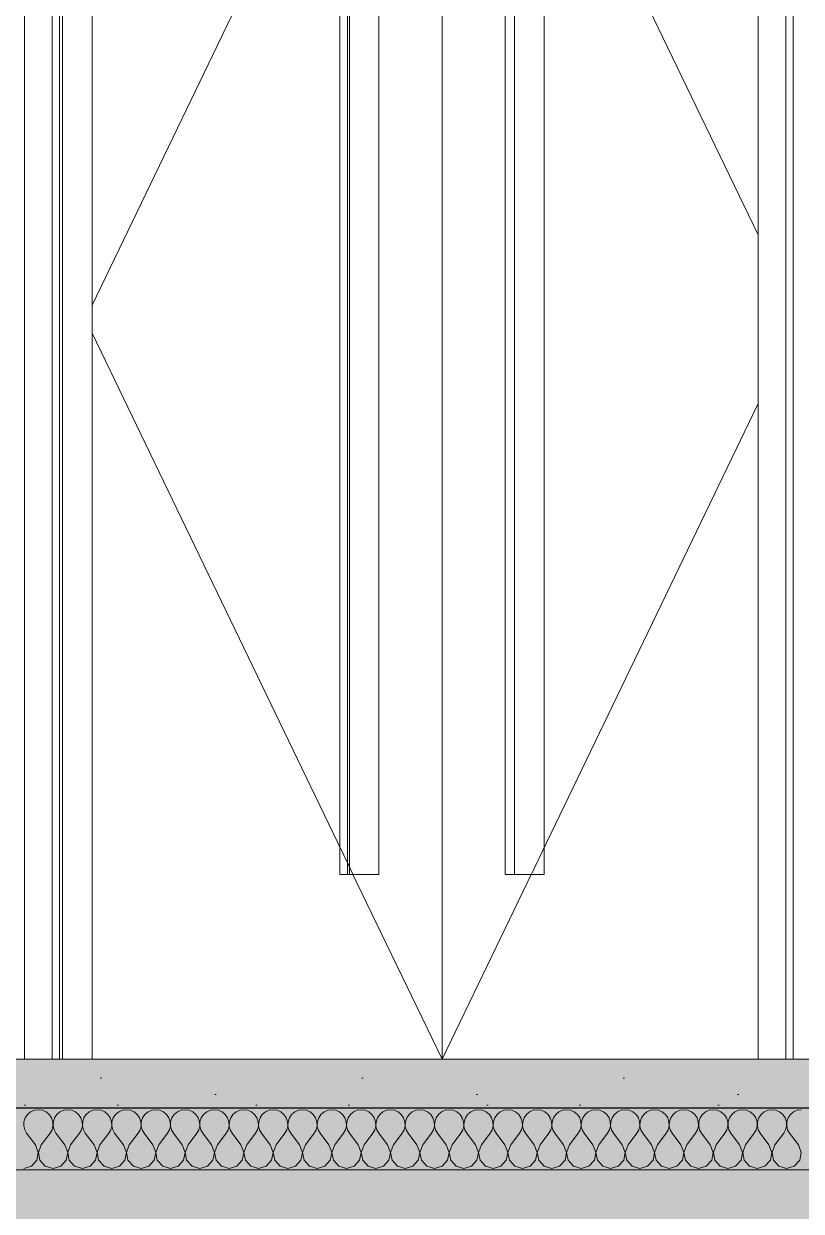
# Model space of a CAD drawing. Header units: millimetres. Extents: x -46169 to 153589, y -86316 to 18123.
# Drawn here: x 144049 to 145311, y -83166 to -81240 of the extents above; entities that cross this region are included whole.
import ezdxf

# ---------------------------------------------------------------- set-up
doc = ezdxf.new("R2010")
doc.units = ezdxf.units.MM
doc.header["$MEASUREMENT"] = 0
doc.linetypes.add('Dashed', pattern=[2822.222233, 1411.111116, -1411.111116])
doc.linetypes.add('Wipeout_Contour', pattern=[1000, 0, -1000])
for name, color, linetype, lineweight, true_color in [('0_Pen_No__105', 7, 'Continuous', 15, 0xa6a6a6), ('ArchiCAD Doors_Pen_No__63', 7, 'Continuous', 20, 0x606060), ('New_A-20-M_Floor_Slab_Pen_No__107', 7, 'Continuous', 15, 0xa6a6a6), ('New_A-20-M_Floor_Slab_Pen_No__109', 7, 'Continuous', 15, 0xa6a6a6), ('New_A-20-M_Floor_Slab_Pen_No__162', 7, 'Continuous', 0, 0xe47200)]:
    doc.layers.add(name, color=color, linetype=linetype, lineweight=lineweight, true_color=true_color)
for name, color, linetype, lineweight in [('A-95-P_Drawing_Pen_No__1', 7, 'Continuous', 13), ('A-95-P_Drawing_Pen_No__84', 8, 'Continuous', 20), ('ArchiCAD Doors_Pen_No__3', 7, 'Continuous', 18), ('New_A-20-M_Floor_Slab_Pen_No__1', 7, 'Continuous', 13)]:
    doc.layers.add(name, color=color, linetype=linetype, lineweight=lineweight)
doc.layers.add('ArchiCAD Doors', color=7, linetype='Continuous')
doc.layers.add('New_A-20-M_Floor_Slab', color=7, linetype='Continuous')

# ---------------------------------------------------------------- blocks, each defined once
blk = doc.blocks.new('*X95', base_point=(96051.2, -82919.8))
at = {"layer": 'New_A-20-M_Floor_Slab_Pen_No__107', "linetype": 'Continuous'}
for p, q in [((144055.4, -83009.4), (144051.6, -83014.8)), ((144060.4, -83005.2), (144055.4, -83009.4)), ((144066.4, -83002.5), (144060.4, -83005.2)), ((144072.9, -83001.6), (144066.4, -83002.5)), ((144079.4, -83002.5), (144072.9, -83001.6)), ((144085.4, -83005.2), (144079.4, -83002.5)), ((144090.5, -83009.4), (144085.4, -83005.2)), ((144094.2, -83014.8), (144090.5, -83009.4)), ((144103, -83009.4), (144099.3, -83014.8)), ((144108, -83005.2), (144103, -83009.4)), ((144114, -83002.5), (144108, -83005.2)), ((144120.5, -83001.6), (144114, -83002.5)), ((144127.1, -83002.5), (144120.5, -83001.6)), ((144133.1, -83005.2), (144127.1, -83002.5)), ((144138.1, -83009.4), (144133.1, -83005.2)), ((144141.8, -83014.8), (144138.1, -83009.4)), ((144150.6, -83009.4), (144146.9, -83014.8)), ((144155.6, -83005.2), (144150.6, -83009.4)), ((144161.7, -83002.5), (144155.6, -83005.2)), ((144168.2, -83001.6), (144161.7, -83002.5)), ((144174.7, -83002.5), (144168.2, -83001.6)), ((144180.7, -83005.2), (144174.7, -83002.5)), ((144185.7, -83009.4), (144180.7, -83005.2)), ((144189.5, -83014.8), (144185.7, -83009.4)), ((144198.2, -83009.4), (144194.5, -83014.8)), ((144203.3, -83005.2), (144198.2, -83009.4)), ((144209.3, -83002.5), (144203.3, -83005.2)), ((144215.8, -83001.6), (144209.3, -83002.5)), ((144222.3, -83002.5), (144215.8, -83001.6)), ((144228.3, -83005.2), (144222.3, -83002.5)), ((144233.4, -83009.4), (144228.3, -83005.2)), ((144237.1, -83014.8), (144233.4, -83009.4)), ((144245.8, -83009.4), (144242.1, -83014.8)), ((144250.9, -83005.2), (144245.8, -83009.4)), ((144256.9, -83002.5), (144250.9, -83005.2)), ((144263.4, -83001.6), (144256.9, -83002.5)), ((144269.9, -83002.5), (144263.4, -83001.6)), ((144275.9, -83005.2), (144269.9, -83002.5)), ((144281, -83009.4), (144275.9, -83005.2)), ((144284.7, -83014.8), (144281, -83009.4)), ((144293.4, -83009.4), (144289.7, -83014.8)), ((144298.5, -83005.2), (144293.4, -83009.4)), ((144304.5, -83002.5), (144298.5, -83005.2)), ((144311, -83001.6), (144304.5, -83002.5)), ((144317.5, -83002.5), (144311, -83001.6)), ((144323.5, -83005.2), (144317.5, -83002.5)), ((144328.6, -83009.4), (144323.5, -83005.2)), ((144332.3, -83014.8), (144328.6, -83009.4)), ((144341.1, -83009.4), (144337.3, -83014.8)), ((144346.1, -83005.2), (144341.1, -83009.4)), ((144352.1, -83002.5), (144346.1, -83005.2)), ((144358.6, -83001.6), (144352.1, -83002.5)), ((144365.1, -83002.5), (144358.6, -83001.6)), ((144371.2, -83005.2), (144365.1, -83002.5)), ((144376.2, -83009.4), (144371.2, -83005.2)), ((144379.9, -83014.8), (144376.2, -83009.4)), ((144388.7, -83009.4), (144385, -83014.8)), ((144393.7, -83005.2), (144388.7, -83009.4)), ((144399.8, -83002.5), (144393.7, -83005.2)), ((144406.3, -83001.6), (144399.8, -83002.5)), ((144412.8, -83002.5), (144406.3, -83001.6)), ((144418.8, -83005.2), (144412.8, -83002.5)), ((144423.8, -83009.4), (144418.8, -83005.2)), ((144427.6, -83014.8), (144423.8, -83009.4)), ((144436.3, -83009.4), (144432.6, -83014.8)), ((144441.4, -83005.2), (144436.3, -83009.4)), ((144447.4, -83002.5), (144441.4, -83005.2)), ((144453.9, -83001.6), (144447.4, -83002.5)), ((144460.4, -83002.5), (144453.9, -83001.6)), ((144466.4, -83005.2), (144460.4, -83002.5)), ((144471.5, -83009.4), (144466.4, -83005.2)), ((144475.2, -83014.8), (144471.5, -83009.4)), ((144483.9, -83009.4), (144480.2, -83014.8)), ((144489, -83005.2), (144483.9, -83009.4)), ((144495, -83002.5), (144489, -83005.2)), ((144501.5, -83001.6), (144495, -83002.5)), ((144508, -83002.5), (144501.5, -83001.6)), ((144514, -83005.2), (144508, -83002.5)), ((144519.1, -83009.4), (144514, -83005.2)), ((144522.8, -83014.8), (144519.1, -83009.4)), ((144531.5, -83009.4), (144527.8, -83014.8)), ((144536.6, -83005.2), (144531.5, -83009.4)), ((144542.6, -83002.5), (144536.6, -83005.2)), ((144549.1, -83001.6), (144542.6, -83002.5)), ((144555.6, -83002.5), (144549.1, -83001.6)), ((144561.6, -83005.2), (144555.6, -83002.5)), ((144566.7, -83009.4), (144561.6, -83005.2)), ((144570.4, -83014.8), (144566.7, -83009.4)), ((144579.2, -83009.4), (144575.4, -83014.8)), ((144584.2, -83005.2), (144579.2, -83009.4)), ((144590.2, -83002.5), (144584.2, -83005.2)), ((144596.7, -83001.6), (144590.2, -83002.5)), ((144603.2, -83002.5), (144596.7, -83001.6)), ((144609.3, -83005.2), (144603.2, -83002.5)), ((144614.3, -83009.4), (144609.3, -83005.2)), ((144618, -83014.8), (144614.3, -83009.4)), ((144626.8, -83009.4), (144623.1, -83014.8)), ((144631.8, -83005.2), (144626.8, -83009.4)), ((144637.9, -83002.5), (144631.8, -83005.2)), ((144644.4, -83001.6), (144637.9, -83002.5)), ((144650.9, -83002.5), (144644.4, -83001.6)), ((144656.9, -83005.2), (144650.9, -83002.5)), ((144661.9, -83009.4), (144656.9, -83005.2)), ((144665.7, -83014.8), (144661.9, -83009.4)), ((144674.4, -83009.4), (144670.7, -83014.8)), ((144679.5, -83005.2), (144674.4, -83009.4)), ((144685.5, -83002.5), (144679.5, -83005.2)), ((144692, -83001.6), (144685.5, -83002.5)), ((144698.5, -83002.5), (144692, -83001.6)), ((144704.5, -83005.2), (144698.5, -83002.5)), ((144709.6, -83009.4), (144704.5, -83005.2)), ((144713.3, -83014.8), (144709.6, -83009.4)), ((144722, -83009.4), (144718.3, -83014.8)), ((144727.1, -83005.2), (144722, -83009.4)), ((144733.1, -83002.5), (144727.1, -83005.2)), ((144739.6, -83001.6), (144733.1, -83002.5)), ((144746.1, -83002.5), (144739.6, -83001.6)), ((144752.1, -83005.2), (144746.1, -83002.5)), ((144757.2, -83009.4), (144752.1, -83005.2)), ((144760.9, -83014.8), (144757.2, -83009.4)), ((144769.6, -83009.4), (144765.9, -83014.8)), ((144774.7, -83005.2), (144769.6, -83009.4)), ((144780.7, -83002.5), (144774.7, -83005.2)), ((144787.2, -83001.6), (144780.7, -83002.5)), ((144793.7, -83002.5), (144787.2, -83001.6)), ((144799.7, -83005.2), (144793.7, -83002.5)), ((144804.8, -83009.4), (144799.7, -83005.2)), ((144808.5, -83014.8), (144804.8, -83009.4)), ((144817.3, -83009.4), (144813.5, -83014.8)), ((144822.3, -83005.2), (144817.3, -83009.4)), ((144828.3, -83002.5), (144822.3, -83005.2)), ((144834.8, -83001.6), (144828.3, -83002.5)), ((144841.3, -83002.5), (144834.8, -83001.6)), ((144847.4, -83005.2), (144841.3, -83002.5)), ((144852.4, -83009.4), (144847.4, -83005.2)), ((144856.1, -83014.8), (144852.4, -83009.4)), ((144864.9, -83009.4), (144861.2, -83014.8)), ((144869.9, -83005.2), (144864.9, -83009.4)), ((144875.9, -83002.5), (144869.9, -83005.2)), ((144882.5, -83001.6), (144875.9, -83002.5)), ((144889, -83002.5), (144882.5, -83001.6)), ((144895, -83005.2), (144889, -83002.5)), ((144900, -83009.4), (144895, -83005.2)), ((144903.7, -83014.8), (144900, -83009.4)), ((144912.5, -83009.4), (144908.8, -83014.8)), ((144917.6, -83005.2), (144912.5, -83009.4)), ((144923.6, -83002.5), (144917.6, -83005.2)), ((144930.1, -83001.6), (144923.6, -83002.5)), ((144936.6, -83002.5), (144930.1, -83001.6)), ((144942.6, -83005.2), (144936.6, -83002.5)), ((144947.6, -83009.4), (144942.6, -83005.2)), ((144951.4, -83014.8), (144947.6, -83009.4)), ((144960.1, -83009.4), (144956.4, -83014.8)), ((144965.2, -83005.2), (144960.1, -83009.4)), ((144971.2, -83002.5), (144965.2, -83005.2)), ((144977.7, -83001.6), (144971.2, -83002.5)), ((144984.2, -83002.5), (144977.7, -83001.6)), ((144990.2, -83005.2), (144984.2, -83002.5)), ((144995.3, -83009.4), (144990.2, -83005.2)), ((144999, -83014.8), (144995.3, -83009.4)), ((145007.7, -83009.4), (145004, -83014.8)), ((145012.8, -83005.2), (145007.7, -83009.4)), ((145018.8, -83002.5), (145012.8, -83005.2)), ((145025.3, -83001.6), (145018.8, -83002.5)), ((145031.8, -83002.5), (145025.3, -83001.6)), ((145037.8, -83005.2), (145031.8, -83002.5)), ((145042.9, -83009.4), (145037.8, -83005.2)), ((145046.6, -83014.8), (145042.9, -83009.4)), ((145055.4, -83009.4), (145051.6, -83014.8)), ((145060.4, -83005.2), (145055.4, -83009.4)), ((145066.4, -83002.5), (145060.4, -83005.2)), ((145072.9, -83001.6), (145066.4, -83002.5)), ((145079.4, -83002.5), (145072.9, -83001.6)), ((145085.4, -83005.2), (145079.4, -83002.5)), ((145090.5, -83009.4), (145085.4, -83005.2)), ((145094.2, -83014.8), (145090.5, -83009.4)), ((145103, -83009.4), (145099.3, -83014.8)), ((145108, -83005.2), (145103, -83009.4)), ((145114, -83002.5), (145108, -83005.2)), ((145120.5, -83001.6), (145114, -83002.5)), ((145127.1, -83002.5), (145120.5, -83001.6)), ((145133.1, -83005.2), (145127.1, -83002.5)), ((145138.1, -83009.4), (145133.1, -83005.2)), ((145141.8, -83014.8), (145138.1, -83009.4)), ((145150.6, -83009.4), (145146.9, -83014.8)), ((145155.6, -83005.2), (145150.6, -83009.4)), ((145161.7, -83002.5), (145155.6, -83005.2)), ((145168.2, -83001.6), (145161.7, -83002.5)), ((145174.7, -83002.5), (145168.2, -83001.6)), ((145180.7, -83005.2), (145174.7, -83002.5)), ((145185.7, -83009.4), (145180.7, -83005.2)), ((145189.5, -83014.8), (145185.7, -83009.4)), ((145198.2, -83009.4), (145194.5, -83014.8)), ((145203.3, -83005.2), (145198.2, -83009.4)), ((145209.3, -83002.5), (145203.3, -83005.2)), ((145215.8, -83001.6), (145209.3, -83002.5)), ((145222.3, -83002.5), (145215.8, -83001.6)), ((145228.3, -83005.2), (145222.3, -83002.5)), ((145233.4, -83009.4), (145228.3, -83005.2)), ((145237.1, -83014.8), (145233.4, -83009.4)), ((145245.8, -83009.4), (145242.1, -83014.8)), ((145250.9, -83005.2), (145245.8, -83009.4)), ((145256.9, -83002.5), (145250.9, -83005.2)), ((145263.4, -83001.6), (145256.9, -83002.5)), ((145269.9, -83002.5), (145263.4, -83001.6)), ((145275.9, -83005.2), (145269.9, -83002.5)), ((145281, -83009.4), (145275.9, -83005.2)), ((145284.7, -83014.8), (145281, -83009.4)), ((145293.4, -83009.4), (145289.7, -83014.8)), ((145298.5, -83005.2), (145293.4, -83009.4)), ((145304.5, -83002.5), (145298.5, -83005.2)), ((145311, -83001.6), (145304.5, -83002.5)), ((144049.5, -83021), (144049.2, -83027.6)), ((144049.2, -83027.6), (144050.7, -83034)), ((144051.6, -83014.8), (144049.5, -83021)), ((144096.3, -83021), (144094.2, -83014.8)), ((144095.2, -83034), (144096.6, -83027.6)), ((144096.6, -83027.6), (144096.3, -83021)), ((144097.2, -83021), (144096.8, -83027.6)), ((144096.8, -83027.6), (144098.3, -83034)), ((144099.3, -83014.8), (144097.2, -83021)), ((144143.9, -83021), (144141.8, -83014.8)), ((144142.8, -83034), (144144.3, -83027.6)), ((144144.3, -83027.6), (144143.9, -83021)), ((144144.8, -83021), (144144.5, -83027.6)), ((144144.5, -83027.6), (144145.9, -83034)), ((144146.9, -83014.8), (144144.8, -83021)), ((144191.6, -83021), (144189.5, -83014.8)), ((144190.4, -83034), (144191.9, -83027.6)), ((144191.9, -83027.6), (144191.6, -83021)), ((144192.4, -83021), (144192.1, -83027.6)), ((144192.1, -83027.6), (144193.6, -83034)), ((144194.5, -83014.8), (144192.4, -83021)), ((144239.2, -83021), (144237.1, -83014.8)), ((144238, -83034), (144239.5, -83027.6)), ((144239.5, -83027.6), (144239.2, -83021)), ((144240, -83021), (144239.7, -83027.6)), ((144239.7, -83027.6), (144241.2, -83034)), ((144242.1, -83014.8), (144240, -83021)), ((144286.8, -83021), (144284.7, -83014.8)), ((144285.6, -83034), (144287.1, -83027.6)), ((144287.1, -83027.6), (144286.8, -83021)), ((144287.6, -83021), (144287.3, -83027.6)), ((144287.3, -83027.6), (144288.8, -83034)), ((144289.7, -83014.8), (144287.6, -83021)), ((144334.4, -83021), (144332.3, -83014.8)), ((144333.3, -83034), (144334.7, -83027.6)), ((144334.7, -83027.6), (144334.4, -83021)), ((144335.2, -83021), (144334.9, -83027.6)), ((144334.9, -83027.6), (144336.4, -83034)), ((144337.3, -83014.8), (144335.2, -83021)), ((144382, -83021), (144379.9, -83014.8)), ((144380.9, -83034), (144382.4, -83027.6)), ((144382.4, -83027.6), (144382, -83021)), ((144382.9, -83021), (144382.5, -83027.6)), ((144382.5, -83027.6), (144384, -83034)), ((144385, -83014.8), (144382.9, -83021)), ((144429.7, -83021), (144427.6, -83014.8)), ((144428.5, -83034), (144430, -83027.6)), ((144430, -83027.6), (144429.7, -83021)), ((144430.5, -83021), (144430.2, -83027.6)), ((144430.2, -83027.6), (144431.7, -83034)), ((144432.6, -83014.8), (144430.5, -83021)), ((144477.3, -83021), (144475.2, -83014.8)), ((144476.1, -83034), (144477.6, -83027.6)), ((144477.6, -83027.6), (144477.3, -83021)), ((144478.1, -83021), (144477.8, -83027.6)), ((144477.8, -83027.6), (144479.3, -83034)), ((144480.2, -83014.8), (144478.1, -83021)), ((144524.9, -83021), (144522.8, -83014.8)), ((144523.7, -83034), (144525.2, -83027.6)), ((144525.2, -83027.6), (144524.9, -83021)), ((144525.7, -83021), (144525.4, -83027.6)), ((144525.4, -83027.6), (144526.9, -83034)), ((144527.8, -83014.8), (144525.7, -83021)), ((144572.5, -83021), (144570.4, -83014.8)), ((144571.3, -83034), (144572.8, -83027.6)), ((144572.8, -83027.6), (144572.5, -83021)), ((144573.3, -83021), (144573, -83027.6)), ((144573, -83027.6), (144574.5, -83034)), ((144575.4, -83014.8), (144573.3, -83021)), ((144620.1, -83021), (144618, -83014.8)), ((144619, -83034), (144620.5, -83027.6)), ((144620.5, -83027.6), (144620.1, -83021)), ((144621, -83021), (144620.6, -83027.6)), ((144620.6, -83027.6), (144622.1, -83034)), ((144623.1, -83014.8), (144621, -83021)), ((144667.8, -83021), (144665.7, -83014.8)), ((144666.6, -83034), (144668.1, -83027.6)), ((144668.1, -83027.6), (144667.8, -83021)), ((144668.6, -83021), (144668.3, -83027.6)), ((144668.3, -83027.6), (144669.8, -83034)), ((144670.7, -83014.8), (144668.6, -83021)), ((144715.4, -83021), (144713.3, -83014.8)), ((144714.2, -83034), (144715.7, -83027.6)), ((144715.7, -83027.6), (144715.4, -83021)), ((144716.2, -83021), (144715.9, -83027.6)), ((144715.9, -83027.6), (144717.4, -83034)), ((144718.3, -83014.8), (144716.2, -83021)), ((144763, -83021), (144760.9, -83014.8)), ((144761.8, -83034), (144763.3, -83027.6)), ((144763.3, -83027.6), (144763, -83021)), ((144763.8, -83021), (144763.5, -83027.6)), ((144763.5, -83027.6), (144765, -83034)), ((144765.9, -83014.8), (144763.8, -83021)), ((144810.6, -83021), (144808.5, -83014.8)), ((144809.4, -83034), (144810.9, -83027.6)), ((144810.9, -83027.6), (144810.6, -83021)), ((144811.4, -83021), (144811.1, -83027.6)), ((144811.1, -83027.6), (144812.6, -83034)), ((144813.5, -83014.8), (144811.4, -83021)), ((144858.2, -83021), (144856.1, -83014.8)), ((144857.1, -83034), (144858.5, -83027.6)), ((144858.5, -83027.6), (144858.2, -83021)), ((144859.1, -83021), (144858.7, -83027.6)), ((144858.7, -83027.6), (144860.2, -83034)), ((144861.2, -83014.8), (144859.1, -83021)), ((144905.8, -83021), (144903.7, -83014.8)), ((144904.7, -83034), (144906.2, -83027.6)), ((144906.2, -83027.6), (144905.8, -83021)), ((144906.7, -83021), (144906.4, -83027.6)), ((144906.4, -83027.6), (144907.8, -83034)), ((144908.8, -83014.8), (144906.7, -83021)), ((144953.5, -83021), (144951.4, -83014.8)), ((144952.3, -83034), (144953.8, -83027.6)), ((144953.8, -83027.6), (144953.5, -83021)), ((144954.3, -83021), (144954, -83027.6)), ((144954, -83027.6), (144955.5, -83034)), ((144956.4, -83014.8), (144954.3, -83021)), ((145001.1, -83021), (144999, -83014.8)), ((144999.9, -83034), (145001.4, -83027.6)), ((145001.4, -83027.6), (145001.1, -83021)), ((145001.9, -83021), (145001.6, -83027.6)), ((145001.6, -83027.6), (145003.1, -83034)), ((145004, -83014.8), (145001.9, -83021)), ((145048.7, -83021), (145046.6, -83014.8)), ((145047.5, -83034), (145049, -83027.6)), ((145049, -83027.6), (145048.7, -83021)), ((145049.5, -83021), (145049.2, -83027.6)), ((145049.2, -83027.6), (145050.7, -83034)), ((145051.6, -83014.8), (145049.5, -83021)), ((145096.3, -83021), (145094.2, -83014.8)), ((145095.2, -83034), (145096.6, -83027.6)), ((145096.6, -83027.6), (145096.3, -83021)), ((145097.2, -83021), (145096.8, -83027.6)), ((145096.8, -83027.6), (145098.3, -83034)), ((145099.3, -83014.8), (145097.2, -83021)), ((145143.9, -83021), (145141.8, -83014.8)), ((145142.8, -83034), (145144.3, -83027.6)), ((145144.3, -83027.6), (145143.9, -83021)), ((145144.8, -83021), (145144.5, -83027.6)), ((145144.5, -83027.6), (145145.9, -83034)), ((145146.9, -83014.8), (145144.8, -83021)), ((145191.6, -83021), (145189.5, -83014.8)), ((145190.4, -83034), (145191.9, -83027.6)), ((145191.9, -83027.6), (145191.6, -83021)), ((145192.4, -83021), (145192.1, -83027.6)), ((145192.1, -83027.6), (145193.6, -83034)), ((145194.5, -83014.8), (145192.4, -83021)), ((145239.2, -83021), (145237.1, -83014.8)), ((145238, -83034), (145239.5, -83027.6)), ((145239.5, -83027.6), (145239.2, -83021)), ((145240, -83021), (145239.7, -83027.6)), ((145239.7, -83027.6), (145241.2, -83034)), ((145242.1, -83014.8), (145240, -83021)), ((145286.8, -83021), (145284.7, -83014.8)), ((145285.6, -83034), (145287.1, -83027.6)), ((145287.1, -83027.6), (145286.8, -83021)), ((145287.6, -83021), (145287.3, -83027.6)), ((145287.3, -83027.6), (145288.8, -83034)), ((145289.7, -83014.8), (145287.6, -83021)), ((144050.7, -83034), (144053.9, -83039.7)), ((144068.2, -83058.8), (144053.9, -83039.7)), ((144077.7, -83058.8), (144092, -83039.7)), ((144092, -83039.7), (144095.2, -83034)), ((144098.3, -83034), (144101.5, -83039.7)), ((144115.8, -83058.8), (144101.5, -83039.7)), ((144125.3, -83058.8), (144139.6, -83039.7)), ((144139.6, -83039.7), (144142.8, -83034)), ((144145.9, -83034), (144149.1, -83039.7)), ((144163.4, -83058.8), (144149.1, -83039.7)), ((144172.9, -83058.8), (144187.2, -83039.7)), ((144187.2, -83039.7), (144190.4, -83034)), ((144193.6, -83034), (144196.7, -83039.7)), ((144211, -83058.8), (144196.7, -83039.7)), ((144220.5, -83058.8), (144234.8, -83039.7)), ((144234.8, -83039.7), (144238, -83034)), ((144241.2, -83034), (144244.4, -83039.7)), ((144258.6, -83058.8), (144244.4, -83039.7)), ((144268.2, -83058.8), (144282.5, -83039.7)), ((144282.5, -83039.7), (144285.6, -83034)), ((144288.8, -83034), (144292, -83039.7)), ((144306.3, -83058.8), (144292, -83039.7)), ((144315.8, -83058.8), (144330.1, -83039.7)), ((144330.1, -83039.7), (144333.3, -83034)), ((144336.4, -83034), (144339.6, -83039.7)), ((144353.9, -83058.8), (144339.6, -83039.7)), ((144363.4, -83058.8), (144377.7, -83039.7)), ((144377.7, -83039.7), (144380.9, -83034)), ((144384, -83034), (144387.2, -83039.7)), ((144401.5, -83058.8), (144387.2, -83039.7)), ((144411, -83058.8), (144425.3, -83039.7)), ((144425.3, -83039.7), (144428.5, -83034)), ((144431.7, -83034), (144434.8, -83039.7)), ((144449.1, -83058.8), (144434.8, -83039.7)), ((144458.6, -83058.8), (144472.9, -83039.7)), ((144472.9, -83039.7), (144476.1, -83034)), ((144479.3, -83034), (144482.5, -83039.7)), ((144496.7, -83058.8), (144482.5, -83039.7)), ((144506.3, -83058.8), (144520.5, -83039.7)), ((144520.5, -83039.7), (144523.7, -83034)), ((144526.9, -83034), (144530.1, -83039.7)), ((144544.4, -83058.8), (144530.1, -83039.7)), ((144553.9, -83058.8), (144568.2, -83039.7)), ((144568.2, -83039.7), (144571.3, -83034)), ((144574.5, -83034), (144577.7, -83039.7)), ((144592, -83058.8), (144577.7, -83039.7)), ((144601.5, -83058.8), (144615.8, -83039.7)), ((144615.8, -83039.7), (144619, -83034)), ((144622.1, -83034), (144625.3, -83039.7)), ((144639.6, -83058.8), (144625.3, -83039.7)), ((144649.1, -83058.8), (144663.4, -83039.7)), ((144663.4, -83039.7), (144666.6, -83034)), ((144669.8, -83034), (144672.9, -83039.7)), ((144687.2, -83058.8), (144672.9, -83039.7)), ((144696.7, -83058.8), (144711, -83039.7)), ((144711, -83039.7), (144714.2, -83034)), ((144717.4, -83034), (144720.5, -83039.7)), ((144734.8, -83058.8), (144720.5, -83039.7)), ((144744.4, -83058.8), (144758.6, -83039.7)), ((144758.6, -83039.7), (144761.8, -83034)), ((144765, -83034), (144768.2, -83039.7)), ((144782.5, -83058.8), (144768.2, -83039.7)), ((144792, -83058.8), (144806.3, -83039.7)), ((144806.3, -83039.7), (144809.4, -83034)), ((144812.6, -83034), (144815.8, -83039.7)), ((144830.1, -83058.8), (144815.8, -83039.7)), ((144839.6, -83058.8), (144853.9, -83039.7)), ((144853.9, -83039.7), (144857.1, -83034)), ((144860.2, -83034), (144863.4, -83039.7)), ((144877.7, -83058.8), (144863.4, -83039.7)), ((144887.2, -83058.8), (144901.5, -83039.7)), ((144901.5, -83039.7), (144904.7, -83034)), ((144907.8, -83034), (144911, -83039.7)), ((144925.3, -83058.8), (144911, -83039.7)), ((144934.8, -83058.8), (144949.1, -83039.7)), ((144949.1, -83039.7), (144952.3, -83034)), ((144955.5, -83034), (144958.6, -83039.7)), ((144972.9, -83058.8), (144958.6, -83039.7)), ((144982.5, -83058.8), (144996.7, -83039.7)), ((144996.7, -83039.7), (144999.9, -83034)), ((145003.1, -83034), (145006.3, -83039.7)), ((145020.5, -83058.8), (145006.3, -83039.7)), ((145030.1, -83058.8), (145044.4, -83039.7)), ((145044.4, -83039.7), (145047.5, -83034)), ((145050.7, -83034), (145053.9, -83039.7)), ((145068.2, -83058.8), (145053.9, -83039.7)), ((145077.7, -83058.8), (145092, -83039.7)), ((145092, -83039.7), (145095.2, -83034)), ((145098.3, -83034), (145101.5, -83039.7)), ((145115.8, -83058.8), (145101.5, -83039.7)), ((145125.3, -83058.8), (145139.6, -83039.7)), ((145139.6, -83039.7), (145142.8, -83034)), ((145145.9, -83034), (145149.1, -83039.7)), ((145163.4, -83058.8), (145149.1, -83039.7)), ((145172.9, -83058.8), (145187.2, -83039.7)), ((145187.2, -83039.7), (145190.4, -83034)), ((145193.6, -83034), (145196.7, -83039.7)), ((145211, -83058.8), (145196.7, -83039.7)), ((145220.5, -83058.8), (145234.8, -83039.7)), ((145234.8, -83039.7), (145238, -83034)), ((145241.2, -83034), (145244.4, -83039.7)), ((145258.6, -83058.8), (145244.4, -83039.7)), ((145268.2, -83058.8), (145282.5, -83039.7)), ((145282.5, -83039.7), (145285.6, -83034)), ((145288.8, -83034), (145292, -83039.7)), ((145306.3, -83058.8), (145292, -83039.7)), ((144072.8, -83070.9), (144068.2, -83058.8)), ((144077.7, -83058.8), (144073, -83070.9)), ((144120.5, -83070.9), (144115.8, -83058.8)), ((144125.3, -83058.8), (144120.6, -83070.9)), ((144168.1, -83070.9), (144163.4, -83058.8)), ((144172.9, -83058.8), (144168.3, -83070.9)), ((144215.7, -83070.9), (144211, -83058.8)), ((144220.5, -83058.8), (144215.9, -83070.9)), ((144263.3, -83070.9), (144258.6, -83058.8)), ((144268.2, -83058.8), (144263.5, -83070.9)), ((144310.9, -83070.9), (144306.3, -83058.8)), ((144315.8, -83058.8), (144311.1, -83070.9)), ((144358.5, -83070.9), (144353.9, -83058.8)), ((144363.4, -83058.8), (144358.7, -83070.9)), ((144406.2, -83070.9), (144401.5, -83058.8)), ((144411, -83058.8), (144406.4, -83070.9)), ((144453.8, -83070.9), (144449.1, -83058.8)), ((144458.6, -83058.8), (144454, -83070.9)), ((144501.4, -83070.9), (144496.7, -83058.8)), ((144506.3, -83058.8), (144501.6, -83070.9)), ((144549, -83070.9), (144544.4, -83058.8)), ((144553.9, -83058.8), (144549.2, -83070.9)), ((144596.6, -83070.9), (144592, -83058.8)), ((144601.5, -83058.8), (144596.8, -83070.9)), ((144644.3, -83070.9), (144639.6, -83058.8)), ((144649.1, -83058.8), (144644.5, -83070.9)), ((144691.9, -83070.9), (144687.2, -83058.8)), ((144696.7, -83058.8), (144692.1, -83070.9)), ((144739.5, -83070.9), (144734.8, -83058.8)), ((144744.4, -83058.8), (144739.7, -83070.9)), ((144787.1, -83070.9), (144782.5, -83058.8)), ((144792, -83058.8), (144787.3, -83070.9)), ((144834.7, -83070.9), (144830.1, -83058.8)), ((144839.6, -83058.8), (144834.9, -83070.9)), ((144882.4, -83070.9), (144877.7, -83058.8)), ((144887.2, -83058.8), (144882.5, -83070.9)), ((144930, -83070.9), (144925.3, -83058.8)), ((144934.8, -83058.8), (144930.2, -83070.9)), ((144977.6, -83070.9), (144972.9, -83058.8)), ((144982.5, -83058.8), (144977.8, -83070.9)), ((145025.2, -83070.9), (145020.5, -83058.8)), ((145030.1, -83058.8), (145025.4, -83070.9)), ((145072.8, -83070.9), (145068.2, -83058.8)), ((145077.7, -83058.8), (145073, -83070.9)), ((145120.5, -83070.9), (145115.8, -83058.8)), ((145125.3, -83058.8), (145120.6, -83070.9)), ((145168.1, -83070.9), (145163.4, -83058.8)), ((145172.9, -83058.8), (145168.3, -83070.9)), ((145215.7, -83070.9), (145211, -83058.8)), ((145220.5, -83058.8), (145215.9, -83070.9)), ((145263.3, -83070.9), (145258.6, -83058.8)), ((145268.2, -83058.8), (145263.5, -83070.9)), ((145310.9, -83070.9), (145306.3, -83058.8)), ((144061.6, -83093.3), (144070.4, -83083.7)), ((144070.4, -83083.7), (144072.8, -83070.9)), ((144073, -83070.9), (144075.4, -83083.7)), ((144075.4, -83083.7), (144084.2, -83093.3)), ((144109.3, -83093.3), (144118, -83083.7)), ((144118, -83083.7), (144120.5, -83070.9)), ((144120.6, -83070.9), (144123.1, -83083.7)), ((144123.1, -83083.7), (144131.8, -83093.3)), ((144156.9, -83093.3), (144165.7, -83083.7)), ((144165.7, -83083.7), (144168.1, -83070.9)), ((144168.3, -83070.9), (144170.7, -83083.7)), ((144170.7, -83083.7), (144179.5, -83093.3)), ((144204.5, -83093.3), (144213.3, -83083.7)), ((144213.3, -83083.7), (144215.7, -83070.9)), ((144215.9, -83070.9), (144218.3, -83083.7)), ((144218.3, -83083.7), (144227.1, -83093.3)), ((144252.1, -83093.3), (144260.9, -83083.7)), ((144260.9, -83083.7), (144263.3, -83070.9)), ((144263.5, -83070.9), (144265.9, -83083.7)), ((144265.9, -83083.7), (144274.7, -83093.3)), ((144299.7, -83093.3), (144308.5, -83083.7)), ((144308.5, -83083.7), (144310.9, -83070.9)), ((144311.1, -83070.9), (144313.5, -83083.7)), ((144313.5, -83083.7), (144322.3, -83093.3)), ((144347.4, -83093.3), (144356.1, -83083.7)), ((144356.1, -83083.7), (144358.5, -83070.9)), ((144358.7, -83070.9), (144361.2, -83083.7)), ((144361.2, -83083.7), (144369.9, -83093.3)), ((144395, -83093.3), (144403.7, -83083.7)), ((144403.7, -83083.7), (144406.2, -83070.9)), ((144406.4, -83070.9), (144408.8, -83083.7)), ((144408.8, -83083.7), (144417.6, -83093.3)), ((144442.6, -83093.3), (144451.4, -83083.7)), ((144451.4, -83083.7), (144453.8, -83070.9)), ((144454, -83070.9), (144456.4, -83083.7)), ((144456.4, -83083.7), (144465.2, -83093.3)), ((144490.2, -83093.3), (144499, -83083.7)), ((144499, -83083.7), (144501.4, -83070.9)), ((144501.6, -83070.9), (144504, -83083.7)), ((144504, -83083.7), (144512.8, -83093.3)), ((144537.8, -83093.3), (144546.6, -83083.7)), ((144546.6, -83083.7), (144549, -83070.9)), ((144549.2, -83070.9), (144551.6, -83083.7)), ((144551.6, -83083.7), (144560.4, -83093.3)), ((144585.4, -83093.3), (144594.2, -83083.7)), ((144594.2, -83083.7), (144596.6, -83070.9)), ((144596.8, -83070.9), (144599.3, -83083.7)), ((144599.3, -83083.7), (144608, -83093.3)), ((144633.1, -83093.3), (144641.8, -83083.7)), ((144641.8, -83083.7), (144644.3, -83070.9)), ((144644.5, -83070.9), (144646.9, -83083.7)), ((144646.9, -83083.7), (144655.6, -83093.3)), ((144680.7, -83093.3), (144689.5, -83083.7)), ((144689.5, -83083.7), (144691.9, -83070.9)), ((144692.1, -83070.9), (144694.5, -83083.7)), ((144694.5, -83083.7), (144703.3, -83093.3)), ((144728.3, -83093.3), (144737.1, -83083.7)), ((144737.1, -83083.7), (144739.5, -83070.9)), ((144739.7, -83070.9), (144742.1, -83083.7)), ((144742.1, -83083.7), (144750.9, -83093.3)), ((144775.9, -83093.3), (144784.7, -83083.7)), ((144784.7, -83083.7), (144787.1, -83070.9)), ((144787.3, -83070.9), (144789.7, -83083.7)), ((144789.7, -83083.7), (144798.5, -83093.3)), ((144823.5, -83093.3), (144832.3, -83083.7)), ((144832.3, -83083.7), (144834.7, -83070.9)), ((144834.9, -83070.9), (144837.3, -83083.7)), ((144837.3, -83083.7), (144846.1, -83093.3)), ((144871.2, -83093.3), (144879.9, -83083.7)), ((144879.9, -83083.7), (144882.4, -83070.9)), ((144882.5, -83070.9), (144885, -83083.7)), ((144885, -83083.7), (144893.7, -83093.3)), ((144918.8, -83093.3), (144927.6, -83083.7)), ((144927.6, -83083.7), (144930, -83070.9)), ((144930.2, -83070.9), (144932.6, -83083.7)), ((144932.6, -83083.7), (144941.4, -83093.3)), ((144966.4, -83093.3), (144975.2, -83083.7)), ((144975.2, -83083.7), (144977.6, -83070.9)), ((144977.8, -83070.9), (144980.2, -83083.7)), ((144980.2, -83083.7), (144989, -83093.3)), ((145014, -83093.3), (145022.8, -83083.7)), ((145022.8, -83083.7), (145025.2, -83070.9)), ((145025.4, -83070.9), (145027.8, -83083.7)), ((145027.8, -83083.7), (145036.6, -83093.3)), ((145061.6, -83093.3), (145070.4, -83083.7)), ((145070.4, -83083.7), (145072.8, -83070.9)), ((145073, -83070.9), (145075.4, -83083.7)), ((145075.4, -83083.7), (145084.2, -83093.3)), ((145109.3, -83093.3), (145118, -83083.7)), ((145118, -83083.7), (145120.5, -83070.9)), ((145120.6, -83070.9), (145123.1, -83083.7)), ((145123.1, -83083.7), (145131.8, -83093.3)), ((145156.9, -83093.3), (145165.7, -83083.7)), ((145165.7, -83083.7), (145168.1, -83070.9)), ((145168.3, -83070.9), (145170.7, -83083.7)), ((145170.7, -83083.7), (145179.5, -83093.3)), ((145204.5, -83093.3), (145213.3, -83083.7)), ((145213.3, -83083.7), (145215.7, -83070.9)), ((145215.9, -83070.9), (145218.3, -83083.7)), ((145218.3, -83083.7), (145227.1, -83093.3)), ((145252.1, -83093.3), (145260.9, -83083.7)), ((145260.9, -83083.7), (145263.3, -83070.9)), ((145263.5, -83070.9), (145265.9, -83083.7)), ((145265.9, -83083.7), (145274.7, -83093.3)), ((145299.7, -83093.3), (145308.5, -83083.7)), ((145308.5, -83083.7), (145310.9, -83070.9)), ((144049.1, -83096.9), (144061.6, -83093.3)), ((144084.2, -83093.3), (144096.7, -83096.9)), ((144096.7, -83096.9), (144109.3, -83093.3)), ((144131.8, -83093.3), (144144.4, -83096.9)), ((144144.4, -83096.9), (144156.9, -83093.3)), ((144179.5, -83093.3), (144192, -83096.9)), ((144192, -83096.9), (144204.5, -83093.3)), ((144227.1, -83093.3), (144239.6, -83096.9)), ((144239.6, -83096.9), (144252.1, -83093.3)), ((144274.7, -83093.3), (144287.2, -83096.9)), ((144287.2, -83096.9), (144299.7, -83093.3)), ((144322.3, -83093.3), (144334.8, -83096.9)), ((144334.8, -83096.9), (144347.4, -83093.3)), ((144369.9, -83093.3), (144382.5, -83096.9)), ((144382.5, -83096.9), (144395, -83093.3)), ((144417.6, -83093.3), (144430.1, -83096.9)), ((144430.1, -83096.9), (144442.6, -83093.3)), ((144465.2, -83093.3), (144477.7, -83096.9)), ((144477.7, -83096.9), (144490.2, -83093.3)), ((144512.8, -83093.3), (144525.3, -83096.9)), ((144525.3, -83096.9), (144537.8, -83093.3)), ((144560.4, -83093.3), (144572.9, -83096.9)), ((144572.9, -83096.9), (144585.4, -83093.3)), ((144608, -83093.3), (144620.5, -83096.9)), ((144620.5, -83096.9), (144633.1, -83093.3)), ((144655.6, -83093.3), (144668.2, -83096.9)), ((144668.2, -83096.9), (144680.7, -83093.3)), ((144703.3, -83093.3), (144715.8, -83096.9)), ((144715.8, -83096.9), (144728.3, -83093.3)), ((144750.9, -83093.3), (144763.4, -83096.9)), ((144763.4, -83096.9), (144775.9, -83093.3)), ((144798.5, -83093.3), (144811, -83096.9)), ((144811, -83096.9), (144823.5, -83093.3)), ((144846.1, -83093.3), (144858.6, -83096.9)), ((144858.6, -83096.9), (144871.2, -83093.3)), ((144893.7, -83093.3), (144906.3, -83096.9)), ((144906.3, -83096.9), (144918.8, -83093.3)), ((144941.4, -83093.3), (144953.9, -83096.9)), ((144953.9, -83096.9), (144966.4, -83093.3)), ((144989, -83093.3), (145001.5, -83096.9)), ((145001.5, -83096.9), (145014, -83093.3)), ((145036.6, -83093.3), (145049.1, -83096.9)), ((145049.1, -83096.9), (145061.6, -83093.3)), ((145084.2, -83093.3), (145096.7, -83096.9)), ((145096.7, -83096.9), (145109.3, -83093.3)), ((145131.8, -83093.3), (145144.4, -83096.9)), ((145144.4, -83096.9), (145156.9, -83093.3)), ((145179.5, -83093.3), (145192, -83096.9)), ((145192, -83096.9), (145204.5, -83093.3)), ((145227.1, -83093.3), (145239.6, -83096.9)), ((145239.6, -83096.9), (145252.1, -83093.3)), ((145274.7, -83093.3), (145287.2, -83096.9)), ((145287.2, -83096.9), (145299.7, -83093.3))]:
    blk.add_line(p, q, dxfattribs=at)
blk = doc.blocks.new('Section Elem_72_2', base_point=(96051.2, -82919.8))
at = {"color": 254, "linetype": 'Wipeout_Contour', "lineweight": 0, "ltscale": 666903.459452}
blk.add_wipeout([(146449.3, -82998.8), (146449.3, -82919.8), (142787.2, -82919.8), (142787.2, -82998.8)], dxfattribs=at).dxf.layer = 'New_A-20-M_Floor_Slab'
at = {"layer": 'New_A-20-M_Floor_Slab_Pen_No__109', "linetype": 'Continuous'}
h = blk.add_hatch(dxfattribs=at)
h.set_pattern_fill('Lightweight_Concrete_0002', color=256, style=0, pattern_type=2)
h.set_pattern_definition([(0, (96051.24, -82919.76), (0, 779.423), [48.75, -401.25]), (0, (96276.24, -82530.04), (0, 779.423), [48.75, -401.25]), (60, (96051.24, -82919.76), (-675, 389.711), [48.75, -401.25]), (60, (96501.24, -82919.76), (-675, 389.711), [48.75, -401.25]), (120, (96100, -82919.76), (675, 389.711), [48.75, -401.25]), (120, (96550, -82919.76), (675, 389.711), [48.75, -401.25]), (0, (96051.24, -82844.76), (0, 150), [0, -150, 0, -225]), (45, (96126.24, -82844.76), (-106.066, 106.066), [0, -112.5, 0, -187.5])])
h.paths.add_polyline_path([(146449.3, -82998.8), (146449.3, -82919.8), (142787.2, -82919.8), (142787.2, -82998.8)])
at = {"layer": 'New_A-20-M_Floor_Slab_Pen_No__162', "linetype": 'Continuous'}
blk.add_hatch(color=256, dxfattribs=at).paths.add_polyline_path([(146449.3, -82999.3), (146449.3, -82998.8), (142787.2, -82998.8), (142787.2, -82999.3)])
at = {"layer": 'New_A-20-M_Floor_Slab_Pen_No__1', "linetype": 'Continuous', "flags": 128}
blk.add_lwpolyline([(146449.3, -82919.8), (142787.2, -82919.8), (132635, -82919.8)], dxfattribs=at)
at = {"color": 254, "linetype": 'Wipeout_Contour', "lineweight": 0, "ltscale": 667082.685689}
blk.add_wipeout([(142787.2, -83099.3), (146449.3, -83099.3), (146449.3, -82999.3), (142787.2, -82999.3)], dxfattribs=at).dxf.layer = 'New_A-20-M_Floor_Slab'
at = {"layer": 'New_A-20-M_Floor_Slab_Pen_No__1', "linetype": 'Continuous', "flags": 128}
for points in [[(146449.3, -82998.8), (142787.2, -82998.8), (132611.7, -82998.8)], [(146449.3, -82999.3), (142787.2, -82999.3), (132611.7, -82999.3)], [(146449.3, -83099.3), (142787.2, -83099.3), (132611.7, -83099.3)]]:
    blk.add_lwpolyline(points, dxfattribs=at)
at = {"layer": 'New_A-20-M_Floor_Slab'}
blk.add_blockref('*X95', (96051.2, -82919.8), dxfattribs=at)
blk = doc.blocks.new('Section Elem_82_2', base_point=(96051.2, -82919.8))
at = {"color": 254, "linetype": 'Wipeout_Contour', "lineweight": 0, "ltscale": 666744.192728}
blk.add_wipeout([(145297.7, -82919.8), (145297.7, -80461.8), (145286, -80461.8), (145286, -82919.8)], dxfattribs=at).dxf.layer = 'ArchiCAD Doors'
at = {"color": 254, "linetype": 'Wipeout_Contour', "lineweight": 0, "ltscale": 662661.738248}
blk.add_wipeout([(144107.1, -82919.8), (144107.1, -80527.8), (144095.4, -80527.8), (144095.4, -82919.8)], dxfattribs=at).dxf.layer = 'ArchiCAD Doors'
at = {"color": 254, "linetype": 'Wipeout_Contour', "lineweight": 0, "ltscale": 664464.68137}
blk.add_wipeout([(144574.6, -81014.8), (144562.2, -81014.8), (144562.2, -82619.8), (144574.6, -82619.8)], dxfattribs=at).dxf.layer = 'ArchiCAD Doors'
at = {"color": 254, "linetype": 'Wipeout_Contour', "lineweight": 0, "ltscale": 665403.899215}
blk.add_wipeout([(144845.8, -81014.8), (144830.5, -81014.8), (144830.5, -82619.8), (144845.8, -82619.8)], dxfattribs=at).dxf.layer = 'ArchiCAD Doors'
at = {"layer": 'ArchiCAD Doors_Pen_No__63', "linetype": 'Continuous'}
blk.add_line((145297.7, -82919.8), (145297.7, -80461.8), dxfattribs=at)
at = {"color": 254, "linetype": 'Wipeout_Contour', "lineweight": 0, "ltscale": 662530.839461}
blk.add_wipeout([(144050.4, -80461.8), (144050.4, -82919.8), (144095.4, -82919.8), (144095.4, -80527.8)], dxfattribs=at).dxf.layer = 'ArchiCAD Doors'
at = {"color": 254, "linetype": 'Wipeout_Contour', "lineweight": 0, "ltscale": 666677.275731}
blk.add_wipeout([(145240.9, -82919.8), (145286, -82919.8), (145286, -80461.8), (145240.9, -80527.8)], dxfattribs=at).dxf.layer = 'ArchiCAD Doors'
at = {"color": 254, "linetype": 'Wipeout_Contour', "lineweight": 0, "ltscale": 662789.443475}
blk.add_wipeout([(144160.1, -82919.8), (144160.1, -80534.8), (144111.9, -80534.8), (144111.9, -82919.8)], dxfattribs=at).dxf.layer = 'ArchiCAD Doors'
at = {"color": 254, "linetype": 'Wipeout_Contour', "lineweight": 0, "ltscale": 665198.885178}
blk.add_wipeout([(144728.1, -82619.8), (144830.5, -82619.8), (144830.5, -81014.8), (144728.1, -81014.8)], dxfattribs=at).dxf.layer = 'ArchiCAD Doors'
at = {"layer": 'ArchiCAD Doors_Pen_No__63', "linetype": 'Continuous'}
for p, q in [((144050.4, -82919.8), (144050.4, -80461.8)), ((145286, -80461.8), (145286, -82919.8)), ((144095.4, -80527.8), (144095.4, -82919.8))]:
    blk.add_line(p, q, dxfattribs=at)
at = {"color": 254, "linetype": 'Wipeout_Contour', "lineweight": 0, "ltscale": 662697.221404}
blk.add_wipeout([(144111.9, -80534.8), (144107.1, -80534.8), (144107.1, -82919.8), (144111.9, -82919.8)], dxfattribs=at).dxf.layer = 'ArchiCAD Doors'
at = {"color": 254, "linetype": 'Wipeout_Contour', "lineweight": 0, "ltscale": 663743.459137}
blk.add_wipeout([(144160.1, -82619.8), (144562.2, -82619.8), (144562.2, -81014.8), (144160.1, -81014.8)], dxfattribs=at).dxf.layer = 'ArchiCAD Doors'
at = {"color": 254, "linetype": 'Wipeout_Contour', "lineweight": 0, "ltscale": 666202.655978}
blk.add_wipeout([(144894, -81014.8), (144894, -82619.8), (145240.9, -82619.8), (145240.9, -81014.8)], dxfattribs=at).dxf.layer = 'ArchiCAD Doors'
at = {"layer": 'ArchiCAD Doors_Pen_No__63', "linetype": 'Continuous'}
for p, q in [((144107.1, -82919.8), (144107.1, -80527.8)), ((144111.9, -80534.8), (144111.9, -82919.8))]:
    blk.add_line(p, q, dxfattribs=at)
at = {"color": 254, "linetype": 'Wipeout_Contour', "lineweight": 0, "ltscale": 1001321.939849321}
blk.add_wipeout([(144728.1, -82919.8), (145240.9, -82919.8), (145240.9, -82619.8), (144894, -82619.8), (144830.5, -82619.8), (144728.1, -82619.8)], dxfattribs=at).dxf.layer = 'ArchiCAD Doors'
at = {"layer": 'ArchiCAD Doors_Pen_No__63', "linetype": 'Continuous'}
for p, q in [((145240.9, -82919.8), (145240.9, -80527.8)), ((144830.5, -81014.8), (144830.5, -82619.8))]:
    blk.add_line(p, q, dxfattribs=at)
at = {"color": 254, "linetype": 'Wipeout_Contour', "lineweight": 0, "ltscale": 664842.332622}
blk.add_wipeout([(144728.1, -82619.8), (144728.1, -81014.8), (144625.7, -81014.8), (144625.7, -82619.8)], dxfattribs=at).dxf.layer = 'ArchiCAD Doors'
at = {"color": 254, "linetype": 'Wipeout_Contour', "lineweight": 0, "ltscale": 665514.455401}
blk.add_wipeout([(144845.8, -82619.8), (144894, -82619.8), (144894, -81014.8), (144845.8, -81014.8)], dxfattribs=at).dxf.layer = 'ArchiCAD Doors'
at = {"layer": 'ArchiCAD Doors_Pen_No__3', "linetype": 'Continuous'}
blk.add_line((144735.7, -80534.8), (145240.9, -81582.4), dxfattribs=at)
at = {"layer": 'ArchiCAD Doors_Pen_No__63', "linetype": 'Continuous'}
for p, q in [((144845.8, -82619.8), (144845.8, -81014.8)), ((144894, -82619.8), (144894, -81014.8)), ((144830.5, -82619.8), (144894, -82619.8))]:
    blk.add_line(p, q, dxfattribs=at)
at = {"color": 254, "linetype": 'Wipeout_Contour', "lineweight": 0, "ltscale": 998978.819857}
blk.add_wipeout([(144160.1, -82919.8), (144728.1, -82919.8), (144728.1, -82619.8), (144625.7, -82619.8), (144562.2, -82619.8), (144160.1, -82619.8)], dxfattribs=at).dxf.layer = 'ArchiCAD Doors'
at = {"layer": 'ArchiCAD Doors_Pen_No__3', "linetype": 'Continuous'}
blk.add_line((144728, -82919.8), (145240.9, -81856.1), dxfattribs=at)
at = {"layer": 'ArchiCAD Doors_Pen_No__63', "linetype": 'Continuous'}
for p, q in [((144160.1, -82919.8), (144160.1, -80534.8)), ((144562.2, -82619.8), (144562.2, -81014.8)), ((144728.1, -82619.8), (144728.1, -81014.8)), ((144728.1, -82919.8), (144728.1, -82619.8))]:
    blk.add_line(p, q, dxfattribs=at)
at = {"color": 254, "linetype": 'Wipeout_Contour', "lineweight": 0, "ltscale": 664583.208427}
blk.add_wipeout([(144577.6, -81017.8), (144577.6, -82619.8), (144625.7, -82619.8), (144625.7, -81017.8)], dxfattribs=at).dxf.layer = 'ArchiCAD Doors'
at = {"layer": 'ArchiCAD Doors_Pen_No__63', "linetype": 'Continuous'}
blk.add_line((144625.7, -81014.8), (144625.7, -82619.8), dxfattribs=at)
at = {"color": 254, "linetype": 'Wipeout_Contour', "lineweight": 0, "ltscale": 664494.325166}
blk.add_wipeout([(144577.6, -81017.8), (144574.6, -81017.8), (144574.6, -82619.8), (144577.6, -82619.8)], dxfattribs=at).dxf.layer = 'ArchiCAD Doors'
at = {"layer": 'ArchiCAD Doors_Pen_No__3', "linetype": 'Continuous'}
for p, q in [((144720.3, -80534.8), (144160.1, -81696.6)), ((144728, -82919.8), (144160.1, -81741.9))]:
    blk.add_line(p, q, dxfattribs=at)
at = {"layer": 'ArchiCAD Doors_Pen_No__63', "linetype": 'Continuous'}
for p, q in [((144574.6, -82619.8), (144574.6, -81017.8)), ((144577.6, -81017.8), (144577.6, -82619.8)), ((144625.7, -82619.8), (144562.2, -82619.8))]:
    blk.add_line(p, q, dxfattribs=at)
blk = doc.blocks.new('A05 Atria Section & Elevation A_STORY_MARKER', base_point=(96051.2, -82919.8))
at = {"layer": '0_Pen_No__105', "linetype": 'Dashed', "ltscale": 0.2}
blk.add_line((131889.1, -82919.8), (146449.3, -82919.8), dxfattribs=at)

msp = doc.modelspace()

# ---------------------------------------------------------------- block references
at = {"layer": 'New_A-20-M_Floor_Slab'}
msp.add_blockref('Section Elem_72_2', (96051.2, -82919.8), dxfattribs=at)

# ---------------------------------------------------------------- next in the draw order: block references
at = {"layer": 'ArchiCAD Doors'}
msp.add_blockref('Section Elem_82_2', (96051.2, -82919.8), dxfattribs=at)

# ---------------------------------------------------------------- next in the draw order: hatches: boundary and pattern name
at = {"layer": 'A-95-P_Drawing_Pen_No__84', "linetype": 'Continuous'}
msp.add_hatch(color=256, dxfattribs=at).paths.add_polyline_path([(153588.5, -82919.8), (124379.1, -82919.8), (124379.1, -85542.9), (153588.5, -85542.9)])

# ---------------------------------------------------------------- next in the draw order: linework, layer by layer
at = {"layer": 'A-95-P_Drawing_Pen_No__1', "linetype": 'Continuous', "flags": 128}
msp.add_lwpolyline([(153588.5, -82919.8), (124379.1, -82919.8), (124379.1, -85542.9), (153588.5, -85542.9)], close=True, dxfattribs=at)

# ---------------------------------------------------------------- next in the draw order: block references
at = {"linetype": 'Continuous', "lineweight": 0}
msp.add_blockref('A05 Atria Section & Elevation A_STORY_MARKER', (96051.2, -82919.8), dxfattribs=at)

doc.saveas('drawing.dxf')
